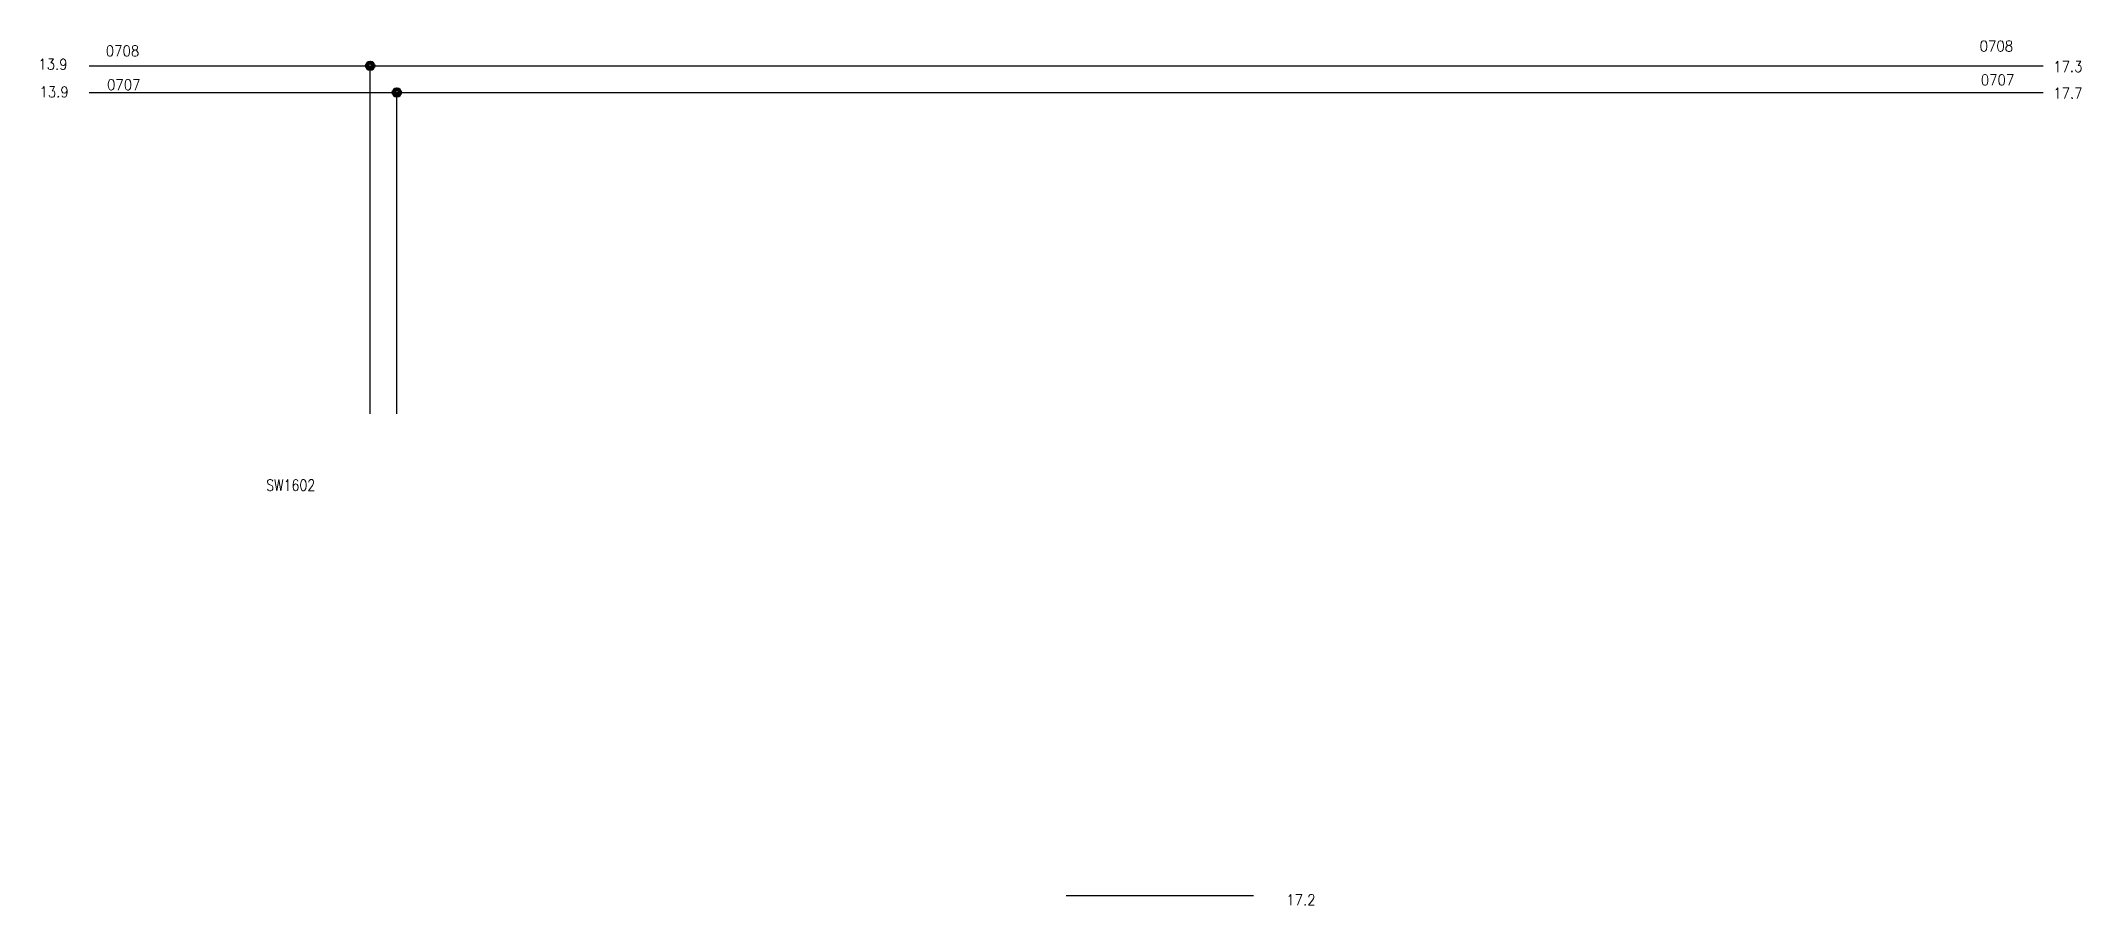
# Model space of a CAD drawing. Header units: millimetres. Extents: x 18 to 400, y 103 to 265.
import ezdxf

# ---------------------------------------------------------------- set-up
doc = ezdxf.new("R2010")
doc.units = ezdxf.units.MM
doc.layers.get('0').update_dxf_attribs({"linetype": 'CONTINUOUS'})
doc.styles.get("Standard").update_dxf_attribs({"font": 'standard'})

msp = doc.modelspace()

# ---------------------------------------------------------------- linework, layer by layer
at = {"linetype": 'CONTINUOUS', "lineweight": 25}
for p, q in [((27.5, 260), (80, 260)), ((80, 260), (392.5, 260)), ((80, 195), (80, 260)), ((27.5, 255), (85, 255)), ((85, 255), (392.5, 255)), ((85, 195), (85, 255)), ((210, 105), (245, 105))]:
    msp.add_line(p, q, dxfattribs=at)
at = {"lineweight": 40}
for centre, radius in [((80, 260), 0.8), ((80, 260), 0.6), ((80, 260), 0.4), ((85, 255), 0.8), ((85, 255), 0.6), ((85, 255), 0.4)]:
    msp.add_circle(centre, radius, dxfattribs=at)

# ---------------------------------------------------------------- texts
at = {"lineweight": 25, "width": 0.9}
msp.add_text('SW1602', height=2.1, dxfattribs=at).set_placement((60.6, 180.6))
at = {"char_height": 2, "attachment_point": 1}
for s, insert, width in [('0708', (30.63, 263.76), 5.5556), ('0708', (380.66, 264.66), 5.5556), ('13.9', (18.02, 261.28), 4.2222), ('17.3', (394.4, 260.83), 4.2222), ('13.9', (18.24, 256.1), 4.2222), ('0707', (30.86, 257.45), 5.5556), ('0707', (380.88, 258.35), 5.5556), ('17.7', (394.4, 255.87), 4.2222), ('17.2', (251.14, 105.19), 4.2222)]:
    msp.add_mtext(s, dxfattribs=dict(at, insert=insert, width=width))

doc.saveas('drawing.dxf')
